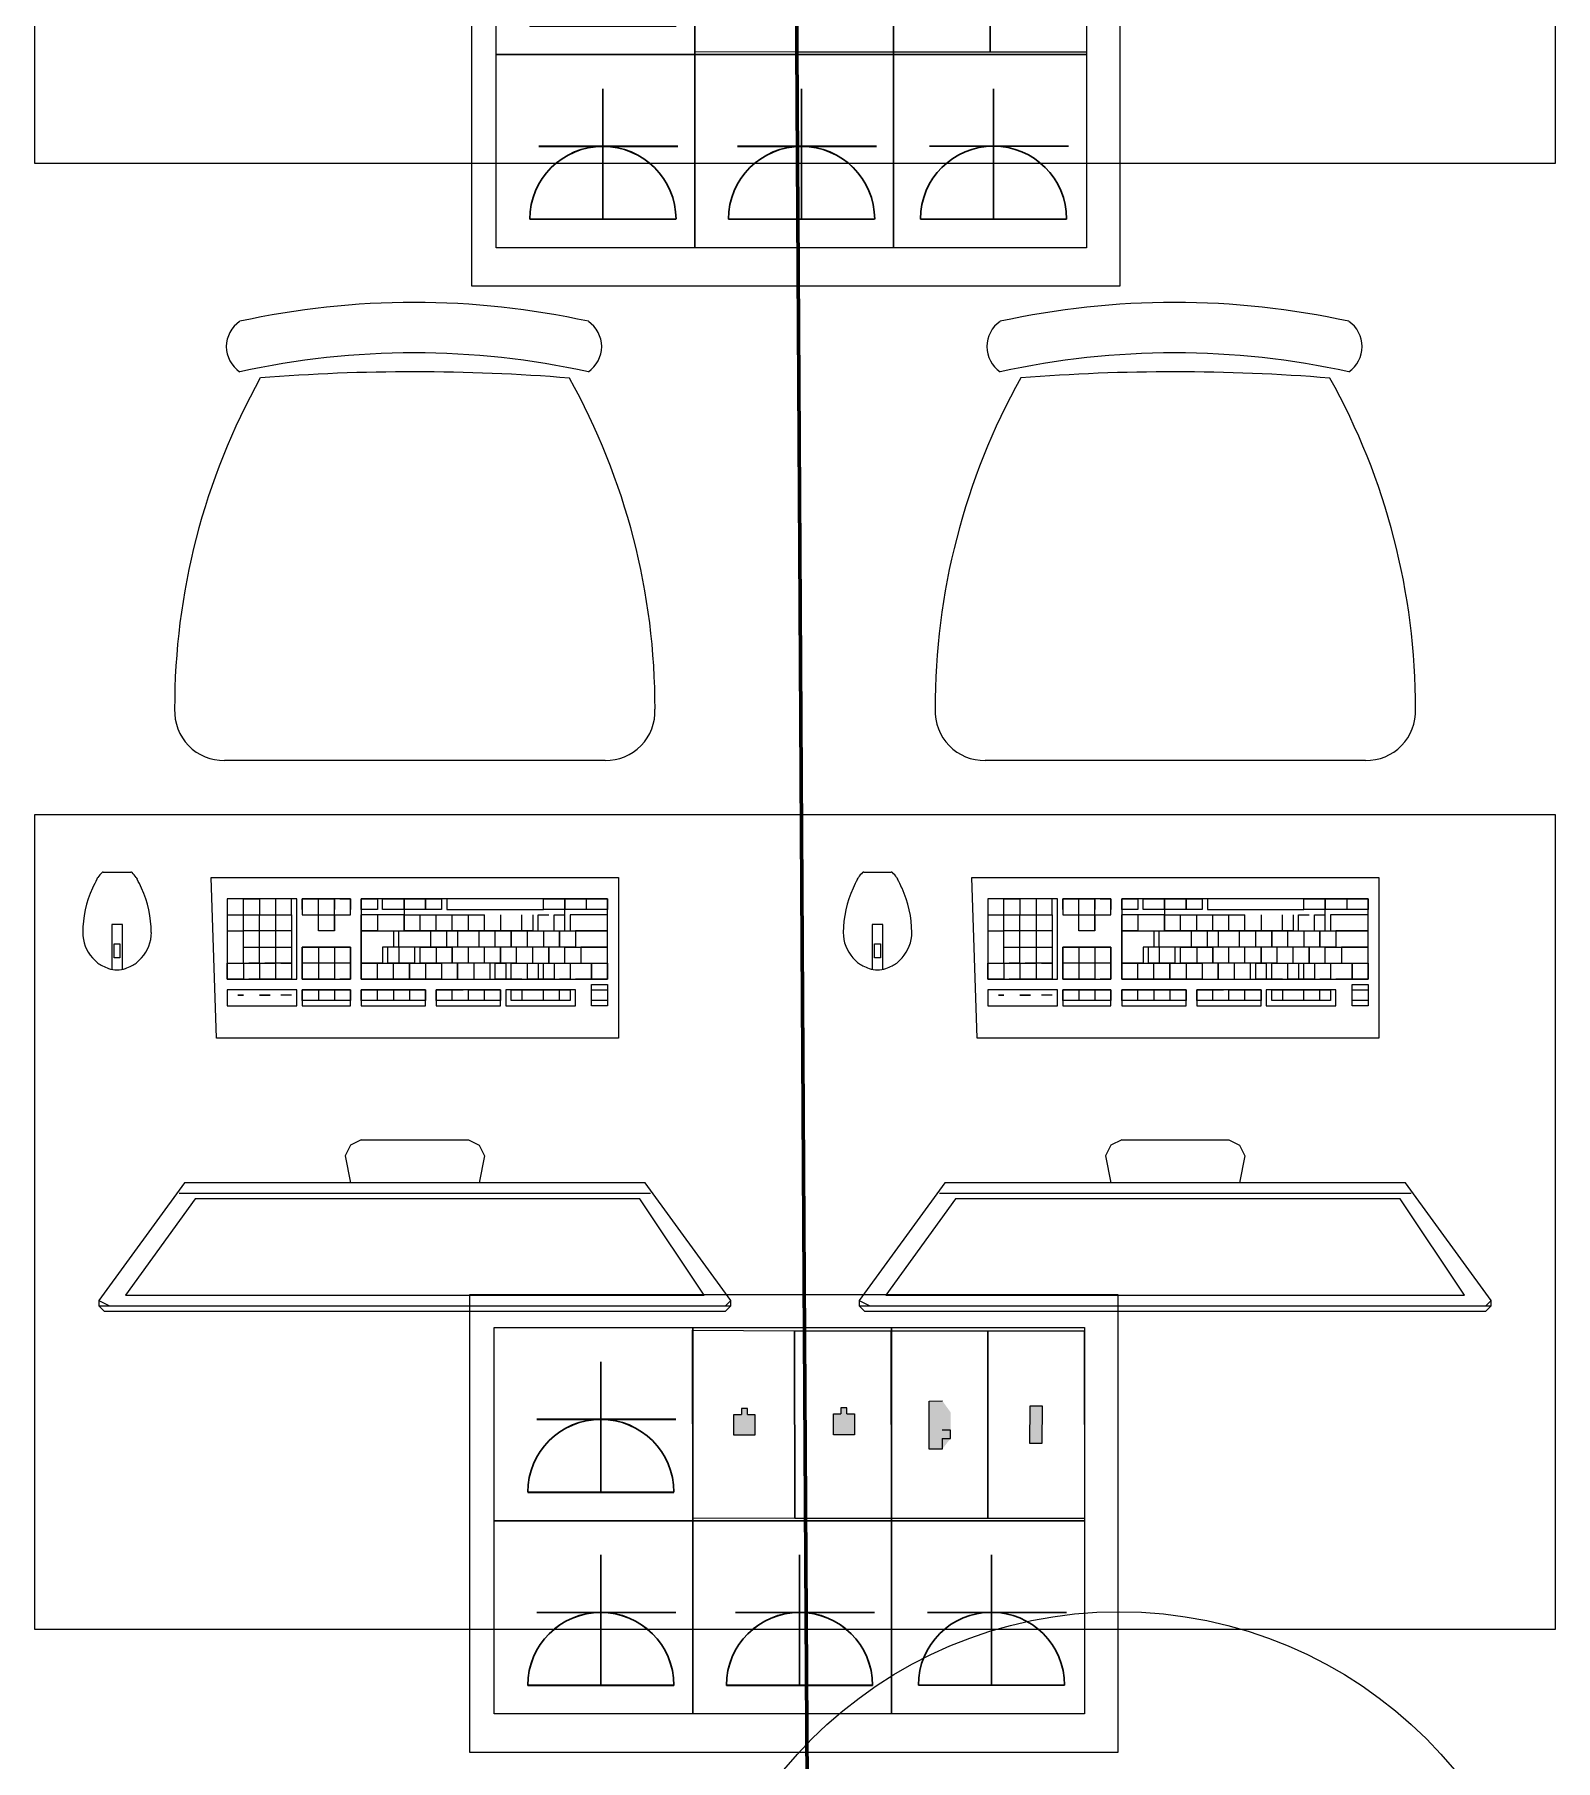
# Model space of a CAD drawing. Header units: millimetres. Extents: x -32 to 417638015, y -35 to 175284279.
# Drawn here: x 417441636 to 417443036, y 175263676 to 175265265 of the extents above; entities that cross this region are included whole.
import ezdxf

# ---------------------------------------------------------------- set-up
doc = ezdxf.new("R2010")
doc.units = ezdxf.units.MM
for name, color, linetype, lineweight in [('_ЭМ_В полу', 26, 'Кабель в трубе', 60), ('ТХ', 5, 'Continuous', 0), ('ТХ_Задание ЭОМ_СС', 6, 'Continuous', 0), ('ШТРИХОВКА', 252, 'Continuous', 15), ('Электро', 250, 'Continuous', 25), ('ЭОМ_Кабель для СУП', 150, 'Continuous', 9)]:
    doc.layers.add(name, color=color, linetype=linetype, lineweight=lineweight)
doc.layers.add('PDF _СС_розетки', color=7, linetype='Continuous')
doc.layers.add('ВНУТРЯНКА', color=1, linetype='Continuous')
doc.layers.add('PDF _ЭОМ _розетки', color=7, linetype='Continuous', true_color=0xeb0000)
doc.layers.add('Линии', color=7, linetype='Continuous', lineweight=9, true_color=0x00a600)
doc.styles.add('ELine', font='txt.shx')
doc.linetypes.add('TRAY', pattern='A,12.119257,["_",ELine,S=4.5,R=90,X=0,Y=-1.555839],0.750382,["_",ELine,S=4.5,R=0,X=0,Y=-0.805849],1.314849,["_",ELine,S=4.5,R=0,X=0,Y=-0.805849],2.250029,["_",ELine,S=4.5,R=90,X=0,Y=-1.555839],13.565483', length=30)
doc.linetypes.add('Кабель в трубе', pattern='A,8,[133,ltypeshp.shx,S=1,R=0,X=10,Y=1.3],-3,[130,ltypeshp.shx,S=1.5,R=-45,X=-1.5,Y=0],8', length=19)

# ---------------------------------------------------------------- blocks, each defined once
blk = doc.blocks.new('_ЭМ_ТХ2_4 Этаж')
at = {"color": 8, "linetype": 'Continuous'}
for p, q in [((57908.6, 32902), (57558.4, 32902)), ((58608.6, 32902), (58258.4, 32902))]:
    blk.add_line(p, q, dxfattribs=at)
for centre, radius, start, end in [((57732.8, 32576.3), 747.5, 77.6022, 102.398), ((58432.8, 32576.3), 747.5, 77.6022, 102.398), ((57588.1, 33283.1), 28.1, 124.2904, 235.7099), ((57877.4, 33283.1), 28.1, 304.2917, 55.7085), ((58288.1, 33283.1), 28.1, 124.2904, 235.7099), ((58577.4, 33283.1), 28.1, 304.2917, 55.7085), ((57732.8, 32529.8), 747.5, 77.6022, 102.398), ((58432.8, 32529.8), 747.5, 77.6022, 102.398), ((58136.9, 32950.5), 624.5, 150.8941, 180.122), ((57732.8, 31498), 1761.9, 85.3454, 94.6062), ((57330.1, 32950.5), 624.5, 359.8785, 29.0932), ((58836.9, 32950.5), 624.5, 150.8941, 180.122), ((58432.8, 31498), 1761.9, 85.3454, 94.6062), ((58030.1, 32950.5), 624.5, 359.8785, 29.0932), ((57557.8, 32947.4), 45.4, 177.8134, 270.7481), ((57909.2, 32947.4), 45.4, 269.2521, 2.1865), ((58257.8, 32947.4), 45.4, 177.8134, 270.7481), ((58609.2, 32947.4), 45.4, 269.2521, 2.1865)]:
    blk.add_arc(centre, radius, start, end, dxfattribs=at)
at = {"layer": 'ТХ', "color": 8, "linetype": 'Continuous', "ltscale": 100}
for p, q in [((57446.7, 32799.2), (57457.3, 32799.2)), ((57457.3, 32799.2), (57472.1, 32799.2)), ((58146.7, 32799.2), (58157.3, 32799.2)), ((58157.3, 32799.2), (58172.1, 32799.2)), ((57684.2, 32552.7), (57674.3, 32547.7)), ((57684.2, 32552.7), (57674.3, 32547.7)), ((57684.2, 32552.7), (57733.5, 32552.7)), ((57684.2, 32552.7), (57733.5, 32552.7)), ((57733.5, 32552.7), (57782.8, 32552.7)), ((57733.5, 32552.7), (57782.8, 32552.7)), ((57782.8, 32552.7), (57792.7, 32547.7)), ((57782.8, 32552.7), (57792.7, 32547.7)), ((58384.2, 32552.7), (58374.3, 32547.7)), ((58384.2, 32552.7), (58374.3, 32547.7)), ((58384.2, 32552.7), (58433.5, 32552.7)), ((58384.2, 32552.7), (58433.5, 32552.7)), ((58433.5, 32552.7), (58482.8, 32552.7)), ((58433.5, 32552.7), (58482.8, 32552.7)), ((58482.8, 32552.7), (58492.7, 32547.7)), ((58482.8, 32552.7), (58492.7, 32547.7)), ((57674.3, 32547.7), (57669.4, 32537.9)), ((57674.3, 32547.7), (57669.4, 32537.9)), ((57669.4, 32537.9), (57674.3, 32513.2)), ((57792.7, 32547.7), (57797.6, 32537.9)), ((57792.7, 32547.7), (57797.6, 32537.9)), ((57797.6, 32537.9), (57792.7, 32513.2)), ((58374.3, 32547.7), (58369.4, 32537.9)), ((58374.3, 32547.7), (58369.4, 32537.9)), ((58369.4, 32537.9), (58374.3, 32513.2)), ((58492.7, 32547.7), (58497.6, 32537.9)), ((58492.7, 32547.7), (58497.6, 32537.9)), ((58497.6, 32537.9), (58492.7, 32513.2))]:
    blk.add_line(p, q, dxfattribs=at)
at = {"layer": 'ТХ', "color": 8}
for points in [[(57383.5, 33452), (58783.5, 33452), (58783.5, 34202), (57383.5, 34202)], [(57383.5, 32102), (58783.5, 32102), (58783.5, 32852), (57383.5, 32852)], [(57456.7, 32720.3), (57456.7, 32733.3), (57462.1, 32733.3), (57462.1, 32720.3)], [(58156.7, 32720.3), (58156.7, 32733.3), (58162.1, 32733.3), (58162.1, 32720.3)]]:
    blk.add_lwpolyline(points, close=True, dxfattribs=at)
at = {"layer": 'ТХ', "color": 8, "linetype": 'Continuous', "ltscale": 100}
for points in [[(57546.1, 32794.3), (57920.9, 32794.3)], [(57920.9, 32646.4), (57551, 32646.4), (57546.1, 32794.3)], [(57920.9, 32794.3), (57920.9, 32646.4)], [(58246.1, 32794.3), (58620.9, 32794.3)], [(58620.9, 32646.4), (58251, 32646.4), (58246.1, 32794.3)], [(58620.9, 32794.3), (58620.9, 32646.4)], [(57560.9, 32774.6), (57560.9, 32700.6)], [(57625, 32774.6), (57560.9, 32774.6)], [(57560.9, 32774.6), (57560.9, 32715.4)], [(57575.7, 32774.6), (57560.9, 32774.6)], [(57575.7, 32715.4), (57575.7, 32774.6)], [(57575.7, 32774.6), (57590.5, 32774.6)], [(57575.7, 32759.8), (57575.7, 32774.6)], [(57590.5, 32774.6), (57590.5, 32759.8)], [(57590.5, 32774.6), (57590.5, 32759.8)], [(57620.1, 32774.6), (57595.4, 32774.6)], [(57605.3, 32774.6), (57605.3, 32700.6)], [(57620.1, 32759.8), (57620.1, 32774.6)], [(57625, 32700.6), (57625, 32774.6)], [(57629.9, 32774.6), (57659.5, 32774.6)], [(57629.9, 32764.7), (57629.9, 32774.6)], [(57629.9, 32774.6), (57629.9, 32759.8)], [(57674.3, 32774.6), (57629.9, 32774.6)], [(57644.7, 32759.8), (57644.7, 32774.6)], [(57659.5, 32774.6), (57659.5, 32764.7)], [(57659.5, 32745), (57659.5, 32774.6)], [(57664.4, 32774.6), (57674.3, 32774.6)], [(57674.3, 32774.6), (57674.3, 32764.7)], [(57674.3, 32759.8), (57674.3, 32774.6)], [(57684.2, 32774.6), (57684.2, 32700.6)], [(57911, 32774.6), (57684.2, 32774.6)], [(57684.2, 32774.6), (57699, 32774.6)], [(57684.2, 32764.7), (57684.2, 32774.6)], [(57699, 32774.6), (57699, 32764.7)], [(57703.9, 32774.6), (57723.6, 32774.6)], [(57703.9, 32764.7), (57703.9, 32774.6)], [(57723.6, 32774.6), (57758.1, 32774.6)], [(57723.6, 32774.6), (57723.6, 32745)], [(57723.6, 32764.7), (57723.6, 32774.6)], [(57743.4, 32764.7), (57743.4, 32774.6)], [(57743.4, 32774.6), (57743.4, 32764.7)], [(57758.1, 32774.6), (57758.1, 32764.7)], [(57763.1, 32774.6), (57763.1, 32764.7)], [(57851.8, 32774.6), (57763.1, 32774.6)], [(57851.8, 32774.6), (57871.6, 32774.6)], [(57851.8, 32764.7), (57851.8, 32774.6)], [(57851.8, 32764.7), (57851.8, 32774.6)], [(57871.6, 32774.6), (57911, 32774.6)], [(57871.6, 32745), (57871.6, 32774.6)], [(57871.6, 32774.6), (57871.6, 32764.7)], [(57891.3, 32774.6), (57891.3, 32764.7)], [(57911, 32700.6), (57911, 32774.6)], [(57911, 32774.6), (57911, 32764.7)], [(58260.9, 32774.6), (58260.9, 32700.6)], [(58325, 32774.6), (58260.9, 32774.6)], [(58260.9, 32774.6), (58260.9, 32715.4)], [(58275.7, 32774.6), (58260.9, 32774.6)], [(58275.7, 32715.4), (58275.7, 32774.6)], [(58275.7, 32774.6), (58290.5, 32774.6)], [(58275.7, 32759.8), (58275.7, 32774.6)], [(58290.5, 32774.6), (58290.5, 32759.8)], [(58290.5, 32774.6), (58290.5, 32759.8)], [(58320.1, 32774.6), (58295.4, 32774.6)], [(58305.3, 32774.6), (58305.3, 32700.6)], [(58320.1, 32759.8), (58320.1, 32774.6)], [(58325, 32700.6), (58325, 32774.6)], [(58329.9, 32774.6), (58359.5, 32774.6)], [(58329.9, 32764.7), (58329.9, 32774.6)], [(58329.9, 32774.6), (58329.9, 32759.8)], [(58374.3, 32774.6), (58329.9, 32774.6)], [(58344.7, 32759.8), (58344.7, 32774.6)], [(58359.5, 32774.6), (58359.5, 32764.7)], [(58359.5, 32745), (58359.5, 32774.6)], [(58364.4, 32774.6), (58374.3, 32774.6)], [(58374.3, 32774.6), (58374.3, 32764.7)], [(58374.3, 32759.8), (58374.3, 32774.6)], [(58384.2, 32774.6), (58384.2, 32700.6)], [(58611, 32774.6), (58384.2, 32774.6)], [(58384.2, 32774.6), (58399, 32774.6)], [(58384.2, 32764.7), (58384.2, 32774.6)], [(58399, 32774.6), (58399, 32764.7)], [(58403.9, 32774.6), (58423.6, 32774.6)], [(58403.9, 32764.7), (58403.9, 32774.6)], [(58423.6, 32774.6), (58458.1, 32774.6)], [(58423.6, 32774.6), (58423.6, 32745)], [(58423.6, 32764.7), (58423.6, 32774.6)], [(58443.4, 32764.7), (58443.4, 32774.6)], [(58443.4, 32774.6), (58443.4, 32764.7)], [(58458.1, 32774.6), (58458.1, 32764.7)], [(58463.1, 32774.6), (58463.1, 32764.7)], [(58551.8, 32774.6), (58463.1, 32774.6)], [(58551.8, 32774.6), (58571.6, 32774.6)], [(58551.8, 32764.7), (58551.8, 32774.6)], [(58551.8, 32764.7), (58551.8, 32774.6)], [(58571.6, 32774.6), (58611, 32774.6)], [(58571.6, 32745), (58571.6, 32774.6)], [(58571.6, 32774.6), (58571.6, 32764.7)], [(58591.3, 32774.6), (58591.3, 32764.7)], [(58611, 32700.6), (58611, 32774.6)], [(58611, 32774.6), (58611, 32764.7)], [(57560.9, 32759.8), (57590.5, 32759.8)], [(57575.7, 32715.4), (57575.7, 32759.8)], [(57590.5, 32715.4), (57590.5, 32759.8)], [(57590.5, 32759.8), (57620.1, 32759.8)], [(57595.4, 32759.8), (57620.1, 32759.8)], [(57620.1, 32759.8), (57620.1, 32715.4)], [(57629.9, 32759.8), (57644.7, 32759.8)], [(57629.9, 32759.8), (57674.3, 32759.8)], [(57644.7, 32745), (57644.7, 32759.8)], [(57659.5, 32745), (57644.7, 32745), (57644.7, 32759.8)], [(57659.5, 32759.8), (57659.5, 32745)], [(57699, 32764.7), (57684.2, 32764.7)], [(57684.2, 32745), (57684.2, 32759.8)], [(57723.6, 32759.8), (57684.2, 32759.8)], [(57699, 32745), (57723.6, 32745), (57723.6, 32759.8)], [(57699, 32759.8), (57699, 32745)], [(57699, 32759.8), (57699, 32745)], [(57723.6, 32764.7), (57703.9, 32764.7)], [(57758.1, 32764.7), (57723.6, 32764.7)], [(57723.6, 32759.8), (57753.2, 32759.8)], [(57738.4, 32745), (57738.4, 32759.8)], [(57753.2, 32745), (57753.2, 32759.8)], [(57753.2, 32759.8), (57797.6, 32759.8)], [(57763.1, 32764.7), (57851.8, 32764.7)], [(57768, 32745), (57768, 32759.8)], [(57782.8, 32745), (57782.8, 32759.8)], [(57797.6, 32745), (57797.6, 32759.8)], [(57812.4, 32759.8), (57812.4, 32745)], [(57832.1, 32745), (57832.1, 32759.8)], [(57842, 32759.8), (57842, 32745)], [(57846.9, 32759.8), (57856.8, 32759.8)], [(57846.9, 32745), (57846.9, 32759.8)], [(57911, 32764.7), (57851.8, 32764.7)], [(57861.7, 32759.8), (57871.6, 32759.8)], [(57861.7, 32745), (57861.7, 32759.8)], [(57876.5, 32759.8), (57876.5, 32745)], [(57911, 32759.8), (57876.5, 32759.8)], [(57911, 32745), (57911, 32759.8)], [(58260.9, 32759.8), (58290.5, 32759.8)], [(58275.7, 32715.4), (58275.7, 32759.8)], [(58290.5, 32715.4), (58290.5, 32759.8)], [(58290.5, 32759.8), (58320.1, 32759.8)], [(58295.4, 32759.8), (58320.1, 32759.8)], [(58320.1, 32759.8), (58320.1, 32715.4)], [(58329.9, 32759.8), (58344.7, 32759.8)], [(58329.9, 32759.8), (58374.3, 32759.8)], [(58344.7, 32745), (58344.7, 32759.8)], [(58359.5, 32745), (58344.7, 32745), (58344.7, 32759.8)], [(58359.5, 32759.8), (58359.5, 32745)], [(58399, 32764.7), (58384.2, 32764.7)], [(58384.2, 32745), (58384.2, 32759.8)], [(58423.6, 32759.8), (58384.2, 32759.8)], [(58399, 32745), (58423.6, 32745), (58423.6, 32759.8)], [(58399, 32759.8), (58399, 32745)], [(58399, 32759.8), (58399, 32745)], [(58423.6, 32764.7), (58403.9, 32764.7)], [(58458.1, 32764.7), (58423.6, 32764.7)], [(58423.6, 32759.8), (58453.2, 32759.8)], [(58438.4, 32745), (58438.4, 32759.8)], [(58453.2, 32745), (58453.2, 32759.8)], [(58453.2, 32759.8), (58497.6, 32759.8)], [(58463.1, 32764.7), (58551.8, 32764.7)], [(58468, 32745), (58468, 32759.8)], [(58482.8, 32745), (58482.8, 32759.8)], [(58497.6, 32745), (58497.6, 32759.8)], [(58512.4, 32759.8), (58512.4, 32745)], [(58532.1, 32745), (58532.1, 32759.8)], [(58542, 32759.8), (58542, 32745)], [(58546.9, 32759.8), (58556.8, 32759.8)], [(58546.9, 32745), (58546.9, 32759.8)], [(58611, 32764.7), (58551.8, 32764.7)], [(58561.7, 32759.8), (58571.6, 32759.8)], [(58561.7, 32745), (58561.7, 32759.8)], [(58576.5, 32759.8), (58576.5, 32745)], [(58611, 32759.8), (58576.5, 32759.8)], [(58611, 32745), (58611, 32759.8)], [(57560.9, 32745), (57575.7, 32745)], [(57605.3, 32745), (57575.7, 32745)], [(57620.1, 32745), (57605.3, 32745)], [(57659.5, 32745), (57644.7, 32745)], [(57684.2, 32745), (57713.8, 32745)], [(57699, 32745), (57684.2, 32745)], [(57684.2, 32715.4), (57684.2, 32745)], [(57713.8, 32745), (57713.8, 32730.2), (57703.9, 32730.2), (57703.9, 32715.4)], [(57718.7, 32730.2), (57718.7, 32745)], [(57718.7, 32745), (57728.6, 32745)], [(57842, 32745), (57723.6, 32745)], [(57728.6, 32745), (57837.1, 32745)], [(57748.3, 32730.2), (57748.3, 32745)], [(57768, 32745), (57753.2, 32745)], [(57763.1, 32730.2), (57763.1, 32745)], [(57772.9, 32745), (57772.9, 32730.2)], [(57792.7, 32730.2), (57792.7, 32745)], [(57807.5, 32730.2), (57807.5, 32745)], [(57837.1, 32745), (57851.8, 32745)], [(57837.1, 32730.2), (57837.1, 32745)], [(57846.9, 32745), (57881.4, 32745)], [(57851.8, 32745), (57851.8, 32730.2)], [(57866.6, 32745), (57866.6, 32730.2)], [(57866.6, 32730.2), (57866.6, 32745)], [(57876.5, 32745), (57911, 32745)], [(57911, 32745), (57881.4, 32745)], [(57881.4, 32745), (57881.4, 32730.2)], [(57881.4, 32745), (57881.4, 32730.2)], [(57886.4, 32715.4), (57911, 32715.4), (57911, 32730.2), (57911, 32745)], [(58260.9, 32745), (58275.7, 32745)], [(58305.3, 32745), (58275.7, 32745)], [(58320.1, 32745), (58305.3, 32745)], [(58359.5, 32745), (58344.7, 32745)], [(58384.2, 32745), (58413.8, 32745)], [(58399, 32745), (58384.2, 32745)], [(58384.2, 32715.4), (58384.2, 32745)], [(58413.8, 32745), (58413.8, 32730.2), (58403.9, 32730.2), (58403.9, 32715.4)], [(58418.7, 32730.2), (58418.7, 32745)], [(58418.7, 32745), (58428.6, 32745)], [(58542, 32745), (58423.6, 32745)], [(58428.6, 32745), (58537.1, 32745)], [(58448.3, 32730.2), (58448.3, 32745)], [(58468, 32745), (58453.2, 32745)], [(58463.1, 32730.2), (58463.1, 32745)], [(58472.9, 32745), (58472.9, 32730.2)], [(58492.7, 32730.2), (58492.7, 32745)], [(58507.5, 32730.2), (58507.5, 32745)], [(58537.1, 32745), (58551.8, 32745)], [(58537.1, 32730.2), (58537.1, 32745)], [(58546.9, 32745), (58581.4, 32745)], [(58551.8, 32745), (58551.8, 32730.2)], [(58566.6, 32745), (58566.6, 32730.2)], [(58566.6, 32730.2), (58566.6, 32745)], [(58576.5, 32745), (58611, 32745)], [(58611, 32745), (58581.4, 32745)], [(58581.4, 32745), (58581.4, 32730.2)], [(58581.4, 32745), (58581.4, 32730.2)], [(58586.4, 32715.4), (58611, 32715.4), (58611, 32730.2), (58611, 32745)], [(57575.7, 32730.2), (57590.5, 32730.2)], [(57590.5, 32730.2), (57620.1, 32730.2)], [(57629.9, 32715.4), (57629.9, 32730.2)], [(57629.9, 32730.2), (57629.9, 32700.6)], [(57629.9, 32730.2), (57674.3, 32730.2)], [(57674.3, 32730.2), (57629.9, 32730.2)], [(57644.7, 32730.2), (57644.7, 32715.4)], [(57659.5, 32730.2), (57659.5, 32700.6)], [(57674.3, 32700.6), (57674.3, 32730.2)], [(57674.3, 32730.2), (57674.3, 32715.4)], [(57743.4, 32730.2), (57708.8, 32730.2)], [(57708.8, 32715.4), (57708.8, 32730.2)], [(57718.7, 32730.2), (57718.7, 32715.4)], [(57733.5, 32715.4), (57733.5, 32730.2)], [(57738.4, 32715.4), (57738.4, 32730.2)], [(57738.4, 32730.2), (57768, 32730.2)], [(57763.1, 32730.2), (57743.4, 32730.2)], [(57753.2, 32730.2), (57753.2, 32715.4)], [(57866.6, 32730.2), (57763.1, 32730.2)], [(57768, 32715.4), (57768, 32730.2)], [(57768, 32730.2), (57768, 32715.4)], [(57782.8, 32715.4), (57782.8, 32730.2)], [(57797.6, 32715.4), (57797.6, 32730.2)], [(57812.4, 32730.2), (57812.4, 32715.4)], [(57812.4, 32715.4), (57812.4, 32730.2)], [(57827.2, 32715.4), (57827.2, 32730.2)], [(57842, 32715.4), (57842, 32730.2)], [(57881.4, 32730.2), (57856.8, 32730.2)], [(57856.8, 32715.4), (57856.8, 32730.2)], [(57856.8, 32730.2), (57856.8, 32715.4)], [(57871.6, 32730.2), (57886.4, 32730.2)], [(57871.6, 32715.4), (57871.6, 32730.2)], [(57881.4, 32730.2), (57911, 32730.2)], [(57886.4, 32730.2), (57886.4, 32715.4)], [(57886.4, 32730.2), (57886.4, 32715.4)], [(57911, 32730.2), (57886.4, 32730.2)], [(58275.7, 32730.2), (58290.5, 32730.2)], [(58290.5, 32730.2), (58320.1, 32730.2)], [(58329.9, 32715.4), (58329.9, 32730.2)], [(58329.9, 32730.2), (58329.9, 32700.6)], [(58329.9, 32730.2), (58374.3, 32730.2)], [(58374.3, 32730.2), (58329.9, 32730.2)], [(58344.7, 32730.2), (58344.7, 32715.4)], [(58359.5, 32730.2), (58359.5, 32700.6)], [(58374.3, 32700.6), (58374.3, 32730.2)], [(58374.3, 32730.2), (58374.3, 32715.4)], [(58443.4, 32730.2), (58408.8, 32730.2)], [(58408.8, 32715.4), (58408.8, 32730.2)], [(58418.7, 32730.2), (58418.7, 32715.4)], [(58433.5, 32715.4), (58433.5, 32730.2)], [(58438.4, 32715.4), (58438.4, 32730.2)], [(58438.4, 32730.2), (58468, 32730.2)], [(58463.1, 32730.2), (58443.4, 32730.2)], [(58453.2, 32730.2), (58453.2, 32715.4)], [(58566.6, 32730.2), (58463.1, 32730.2)], [(58468, 32715.4), (58468, 32730.2)], [(58468, 32730.2), (58468, 32715.4)], [(58482.8, 32715.4), (58482.8, 32730.2)], [(58497.6, 32715.4), (58497.6, 32730.2)], [(58512.4, 32730.2), (58512.4, 32715.4)], [(58512.4, 32715.4), (58512.4, 32730.2)], [(58527.2, 32715.4), (58527.2, 32730.2)], [(58542, 32715.4), (58542, 32730.2)], [(58581.4, 32730.2), (58556.8, 32730.2)], [(58556.8, 32715.4), (58556.8, 32730.2)], [(58556.8, 32730.2), (58556.8, 32715.4)], [(58571.6, 32730.2), (58586.4, 32730.2)], [(58571.6, 32715.4), (58571.6, 32730.2)], [(58581.4, 32730.2), (58611, 32730.2)], [(58586.4, 32730.2), (58586.4, 32715.4)], [(58586.4, 32730.2), (58586.4, 32715.4)], [(58611, 32730.2), (58586.4, 32730.2)], [(57560.9, 32715.4), (57605.3, 32715.4)], [(57560.9, 32700.6), (57560.9, 32715.4)], [(57560.9, 32715.4), (57575.7, 32715.4)], [(57575.7, 32715.4), (57575.7, 32700.6)], [(57590.5, 32715.4), (57580.6, 32715.4)], [(57590.5, 32715.4), (57590.5, 32700.6)], [(57620.1, 32715.4), (57595.4, 32715.4)], [(57610.2, 32715.4), (57620.1, 32715.4)], [(57620.1, 32715.4), (57620.1, 32700.6)], [(57629.9, 32700.6), (57629.9, 32715.4)], [(57674.3, 32715.4), (57629.9, 32715.4)], [(57644.7, 32715.4), (57644.7, 32700.6)], [(57674.3, 32715.4), (57674.3, 32700.6)], [(57684.2, 32715.4), (57699, 32715.4)], [(57684.2, 32700.6), (57684.2, 32715.4)], [(57703.9, 32715.4), (57684.2, 32715.4)], [(57699, 32700.6), (57699, 32715.4)], [(57699, 32715.4), (57713.8, 32715.4)], [(57733.5, 32715.4), (57708.8, 32715.4)], [(57713.8, 32715.4), (57758.1, 32715.4)], [(57713.8, 32700.6), (57713.8, 32715.4)], [(57768, 32715.4), (57738.4, 32715.4)], [(57743.4, 32715.4), (57743.4, 32700.6)], [(57827.2, 32715.4), (57758.1, 32715.4)], [(57758.1, 32715.4), (57758.1, 32700.6)], [(57782.8, 32715.4), (57768, 32715.4)], [(57787.7, 32715.4), (57787.7, 32700.6)], [(57802.5, 32715.4), (57802.5, 32700.6)], [(57807.5, 32715.4), (57817.3, 32715.4)], [(57807.5, 32700.6), (57807.5, 32715.4)], [(57817.3, 32715.4), (57817.3, 32700.6)], [(57822.3, 32715.4), (57832.1, 32715.4)], [(57822.3, 32700.6), (57822.3, 32715.4)], [(57827.2, 32715.4), (57911, 32715.4)], [(57837.1, 32700.6), (57837.1, 32715.4)], [(57846.9, 32715.4), (57846.9, 32700.6)], [(57851.8, 32700.6), (57851.8, 32715.4)], [(57861.7, 32715.4), (57861.7, 32700.6)], [(57876.5, 32715.4), (57876.5, 32700.6)], [(57896.2, 32715.4), (57896.2, 32700.6)], [(57896.2, 32700.6), (57896.2, 32715.4)], [(57911, 32715.4), (57911, 32700.6)], [(58260.9, 32715.4), (58305.3, 32715.4)], [(58260.9, 32700.6), (58260.9, 32715.4)], [(58260.9, 32715.4), (58275.7, 32715.4)], [(58275.7, 32715.4), (58275.7, 32700.6)], [(58290.5, 32715.4), (58280.6, 32715.4)], [(58290.5, 32715.4), (58290.5, 32700.6)], [(58320.1, 32715.4), (58295.4, 32715.4)], [(58310.2, 32715.4), (58320.1, 32715.4)], [(58320.1, 32715.4), (58320.1, 32700.6)], [(58329.9, 32700.6), (58329.9, 32715.4)], [(58374.3, 32715.4), (58329.9, 32715.4)], [(58344.7, 32715.4), (58344.7, 32700.6)], [(58374.3, 32715.4), (58374.3, 32700.6)], [(58384.2, 32715.4), (58399, 32715.4)], [(58384.2, 32700.6), (58384.2, 32715.4)], [(58403.9, 32715.4), (58384.2, 32715.4)], [(58399, 32700.6), (58399, 32715.4)], [(58399, 32715.4), (58413.8, 32715.4)], [(58433.5, 32715.4), (58408.8, 32715.4)], [(58413.8, 32715.4), (58458.1, 32715.4)], [(58413.8, 32700.6), (58413.8, 32715.4)], [(58468, 32715.4), (58438.4, 32715.4)], [(58443.4, 32715.4), (58443.4, 32700.6)], [(58527.2, 32715.4), (58458.1, 32715.4)], [(58458.1, 32715.4), (58458.1, 32700.6)], [(58482.8, 32715.4), (58468, 32715.4)], [(58487.7, 32715.4), (58487.7, 32700.6)], [(58502.5, 32715.4), (58502.5, 32700.6)], [(58507.5, 32715.4), (58517.3, 32715.4)], [(58507.5, 32700.6), (58507.5, 32715.4)], [(58517.3, 32715.4), (58517.3, 32700.6)], [(58522.3, 32715.4), (58532.1, 32715.4)], [(58522.3, 32700.6), (58522.3, 32715.4)], [(58527.2, 32715.4), (58611, 32715.4)], [(58537.1, 32700.6), (58537.1, 32715.4)], [(58546.9, 32715.4), (58546.9, 32700.6)], [(58551.8, 32700.6), (58551.8, 32715.4)], [(58561.7, 32715.4), (58561.7, 32700.6)], [(58576.5, 32715.4), (58576.5, 32700.6)], [(58596.2, 32715.4), (58596.2, 32700.6)], [(58596.2, 32700.6), (58596.2, 32715.4)], [(58611, 32715.4), (58611, 32700.6)], [(57575.7, 32700.6), (57560.9, 32700.6)], [(57560.9, 32700.6), (57625, 32700.6)], [(57620.1, 32700.6), (57580.6, 32700.6)], [(57644.7, 32700.6), (57629.9, 32700.6)], [(57629.9, 32700.6), (57674.3, 32700.6)], [(57659.5, 32700.6), (57644.7, 32700.6)], [(57674.3, 32700.6), (57664.4, 32700.6)], [(57684.2, 32700.6), (57911, 32700.6)], [(57713.8, 32700.6), (57684.2, 32700.6)], [(57728.6, 32700.6), (57713.8, 32700.6)], [(57743.4, 32700.6), (57728.6, 32700.6)], [(57758.1, 32700.6), (57743.4, 32700.6)], [(57832.1, 32700.6), (57807.5, 32700.6)], [(57861.7, 32700.6), (57837.1, 32700.6)], [(57876.5, 32700.6), (57866.6, 32700.6)], [(57911, 32700.6), (57881.4, 32700.6)], [(57896.2, 32695.7), (57911, 32695.7)], [(57896.2, 32676), (57896.2, 32695.7)], [(57911, 32695.7), (57911, 32676)], [(58275.7, 32700.6), (58260.9, 32700.6)], [(58260.9, 32700.6), (58325, 32700.6)], [(58320.1, 32700.6), (58280.6, 32700.6)], [(58344.7, 32700.6), (58329.9, 32700.6)], [(58329.9, 32700.6), (58374.3, 32700.6)], [(58359.5, 32700.6), (58344.7, 32700.6)], [(58374.3, 32700.6), (58364.4, 32700.6)], [(58384.2, 32700.6), (58611, 32700.6)], [(58413.8, 32700.6), (58384.2, 32700.6)], [(58428.6, 32700.6), (58413.8, 32700.6)], [(58443.4, 32700.6), (58428.6, 32700.6)], [(58458.1, 32700.6), (58443.4, 32700.6)], [(58532.1, 32700.6), (58507.5, 32700.6)], [(58561.7, 32700.6), (58537.1, 32700.6)], [(58576.5, 32700.6), (58566.6, 32700.6)], [(58611, 32700.6), (58581.4, 32700.6)], [(58596.2, 32695.7), (58611, 32695.7)], [(58596.2, 32676), (58596.2, 32695.7)], [(58611, 32695.7), (58611, 32676)], [(57560.9, 32690.8), (57560.9, 32676)], [(57625, 32690.8), (57560.9, 32690.8)], [(57560.9, 32676), (57625, 32676)], [(57570.7, 32685.8), (57575.7, 32685.8)], [(57575.7, 32685.8), (57570.7, 32685.8)], [(57590.5, 32685.8), (57600.3, 32685.8)], [(57600.3, 32685.8), (57590.5, 32685.8)], [(57620.1, 32685.8), (57610.2, 32685.8)], [(57620.1, 32685.8), (57610.2, 32685.8)], [(57625, 32676), (57625, 32690.8)], [(57629.9, 32690.8), (57674.3, 32690.8)], [(57674.3, 32690.8), (57629.9, 32690.8)], [(57629.9, 32680.9), (57629.9, 32690.8)], [(57629.9, 32690.8), (57629.9, 32676)], [(57674.3, 32680.9), (57629.9, 32680.9)], [(57629.9, 32676), (57674.3, 32676)], [(57644.7, 32690.8), (57644.7, 32680.9)], [(57659.5, 32690.8), (57659.5, 32680.9)], [(57674.3, 32690.8), (57674.3, 32680.9)], [(57674.3, 32676), (57674.3, 32690.8)], [(57713.8, 32690.8), (57713.8, 32680.9), (57684.2, 32680.9)], [(57684.2, 32690.8), (57713.8, 32690.8)], [(57684.2, 32680.9), (57684.2, 32690.8), (57684.2, 32676)], [(57743.4, 32690.8), (57684.2, 32690.8)], [(57684.2, 32676), (57743.4, 32676)], [(57699, 32680.9), (57699, 32690.8)], [(57713.8, 32690.8), (57728.6, 32690.8)], [(57743.4, 32680.9), (57713.8, 32680.9)], [(57728.6, 32690.8), (57743.4, 32690.8)], [(57728.6, 32690.8), (57728.6, 32680.9)], [(57743.4, 32690.8), (57743.4, 32680.9)], [(57743.4, 32676), (57743.4, 32690.8)], [(57753.2, 32690.8), (57777.9, 32690.8)], [(57753.2, 32680.9), (57753.2, 32690.8)], [(57753.2, 32690.8), (57753.2, 32676)], [(57812.4, 32690.8), (57753.2, 32690.8)], [(57782.8, 32680.9), (57753.2, 32680.9)], [(57753.2, 32676), (57812.4, 32676)], [(57768, 32680.9), (57768, 32690.8)], [(57782.8, 32680.9), (57782.8, 32690.8), (57812.4, 32690.8)], [(57812.4, 32680.9), (57782.8, 32680.9)], [(57797.6, 32680.9), (57797.6, 32690.8)], [(57812.4, 32690.8), (57812.4, 32680.9)], [(57812.4, 32676), (57812.4, 32690.8)], [(57881.4, 32690.8), (57817.3, 32690.8)], [(57817.3, 32690.8), (57817.3, 32676)], [(57817.3, 32676), (57881.4, 32676)], [(57822.3, 32680.9), (57822.3, 32690.8)], [(57822.3, 32690.8), (57876.5, 32690.8)], [(57876.5, 32680.9), (57822.3, 32680.9)], [(57832.1, 32690.8), (57832.1, 32680.9)], [(57851.8, 32680.9), (57851.8, 32690.8)], [(57866.6, 32680.9), (57866.6, 32690.8)], [(57876.5, 32690.8), (57876.5, 32680.9)], [(57881.4, 32676), (57881.4, 32690.8)], [(57896.2, 32690.8), (57911, 32690.8)], [(57896.2, 32680.9), (57896.2, 32690.8)], [(57911, 32680.9), (57896.2, 32680.9)], [(57911, 32676), (57896.2, 32676)], [(57911, 32690.8), (57911, 32680.9)], [(58260.9, 32690.8), (58260.9, 32676)], [(58325, 32690.8), (58260.9, 32690.8)], [(58260.9, 32676), (58325, 32676)], [(58270.7, 32685.8), (58275.7, 32685.8)], [(58275.7, 32685.8), (58270.7, 32685.8)], [(58290.5, 32685.8), (58300.3, 32685.8)], [(58300.3, 32685.8), (58290.5, 32685.8)], [(58320.1, 32685.8), (58310.2, 32685.8)], [(58320.1, 32685.8), (58310.2, 32685.8)], [(58325, 32676), (58325, 32690.8)], [(58329.9, 32690.8), (58374.3, 32690.8)], [(58374.3, 32690.8), (58329.9, 32690.8)], [(58329.9, 32680.9), (58329.9, 32690.8)], [(58329.9, 32690.8), (58329.9, 32676)], [(58374.3, 32680.9), (58329.9, 32680.9)], [(58329.9, 32676), (58374.3, 32676)], [(58344.7, 32690.8), (58344.7, 32680.9)], [(58359.5, 32690.8), (58359.5, 32680.9)], [(58374.3, 32690.8), (58374.3, 32680.9)], [(58374.3, 32676), (58374.3, 32690.8)], [(58413.8, 32690.8), (58413.8, 32680.9), (58384.2, 32680.9)], [(58384.2, 32690.8), (58413.8, 32690.8)], [(58384.2, 32680.9), (58384.2, 32690.8), (58384.2, 32676)], [(58443.4, 32690.8), (58384.2, 32690.8)], [(58384.2, 32676), (58443.4, 32676)], [(58399, 32680.9), (58399, 32690.8)], [(58413.8, 32690.8), (58428.6, 32690.8)], [(58443.4, 32680.9), (58413.8, 32680.9)], [(58428.6, 32690.8), (58443.4, 32690.8)], [(58428.6, 32690.8), (58428.6, 32680.9)], [(58443.4, 32690.8), (58443.4, 32680.9)], [(58443.4, 32676), (58443.4, 32690.8)], [(58453.2, 32690.8), (58477.9, 32690.8)], [(58453.2, 32680.9), (58453.2, 32690.8)], [(58453.2, 32690.8), (58453.2, 32676)], [(58512.4, 32690.8), (58453.2, 32690.8)], [(58482.8, 32680.9), (58453.2, 32680.9)], [(58453.2, 32676), (58512.4, 32676)], [(58468, 32680.9), (58468, 32690.8)], [(58482.8, 32680.9), (58482.8, 32690.8), (58512.4, 32690.8)], [(58512.4, 32680.9), (58482.8, 32680.9)], [(58497.6, 32680.9), (58497.6, 32690.8)], [(58512.4, 32690.8), (58512.4, 32680.9)], [(58512.4, 32676), (58512.4, 32690.8)], [(58581.4, 32690.8), (58517.3, 32690.8)], [(58517.3, 32690.8), (58517.3, 32676)], [(58517.3, 32676), (58581.4, 32676)], [(58522.3, 32680.9), (58522.3, 32690.8)], [(58522.3, 32690.8), (58576.5, 32690.8)], [(58576.5, 32680.9), (58522.3, 32680.9)], [(58532.1, 32690.8), (58532.1, 32680.9)], [(58551.8, 32680.9), (58551.8, 32690.8)], [(58566.6, 32680.9), (58566.6, 32690.8)], [(58576.5, 32690.8), (58576.5, 32680.9)], [(58581.4, 32676), (58581.4, 32690.8)], [(58596.2, 32690.8), (58611, 32690.8)], [(58596.2, 32680.9), (58596.2, 32690.8)], [(58611, 32680.9), (58596.2, 32680.9)], [(58611, 32676), (58596.2, 32676)], [(58611, 32690.8), (58611, 32680.9)], [(57950.5, 32503.4), (57733.5, 32503.4), (57516.5, 32503.4)], [(58650.5, 32503.4), (58433.5, 32503.4), (58216.5, 32503.4)], [(57442.5, 32404.7), (57452.4, 32399.8), (57733.5, 32399.8), (58019.5, 32399.8), (58024.4, 32404.7)], [(57442.5, 32399.8), (57452.4, 32399.8), (57733.5, 32399.8), (58014.6, 32399.8), (58024.4, 32399.8)], [(58142.5, 32404.7), (58152.4, 32399.8), (58433.5, 32399.8), (58719.5, 32399.8), (58724.4, 32404.7)], [(58142.5, 32399.8), (58152.4, 32399.8), (58433.5, 32399.8), (58714.6, 32399.8), (58724.4, 32399.8)]]:
    blk.add_lwpolyline(points, dxfattribs=at)
at = {"layer": 'ТХ', "color": 8}
for points in [[(57464.3, 32709.7), (57464.3, 32750.9), (57454.5, 32750.9), (57454.5, 32709.7)], [(58164.3, 32709.7), (58164.3, 32750.9), (58154.5, 32750.9), (58154.5, 32709.7)]]:
    blk.add_lwpolyline(points, dxfattribs=at)
at = {"layer": 'ТХ', "color": 8, "linetype": 'Continuous', "ltscale": 100}
for points in [[(57822.3, 32745), (57822.3, 32730.2)], [(58522.3, 32745), (58522.3, 32730.2)], [(57728.6, 32715.4), (57728.6, 32700.6)], [(57772.9, 32715.4), (57772.9, 32700.6)], [(58428.6, 32715.4), (58428.6, 32700.6)], [(58472.9, 32715.4), (58472.9, 32700.6)], [(57935.7, 32513.2), (57733.5, 32513.2), (57536.2, 32513.2), (57526.4, 32513.2), (57521.4, 32513.2), (57442.5, 32404.7), (57442.5, 32399.8), (57447.5, 32394.9), (57733.5, 32394.9), (58019.5, 32394.9), (58024.4, 32399.8), (58024.4, 32404.7), (57945.5, 32513.2)], [(58635.7, 32513.2), (58433.5, 32513.2), (58236.2, 32513.2), (58226.4, 32513.2), (58221.4, 32513.2), (58142.5, 32404.7), (58142.5, 32399.8), (58147.5, 32394.9), (58433.5, 32394.9), (58719.5, 32394.9), (58724.4, 32399.8), (58724.4, 32404.7), (58645.5, 32513.2)], [(57733.5, 32409.7), (57999.8, 32409.7), (57940.6, 32498.4), (57733.5, 32498.4), (57531.3, 32498.4), (57467.2, 32409.7)], [(58433.5, 32409.7), (58699.8, 32409.7), (58640.6, 32498.4), (58433.5, 32498.4), (58231.3, 32498.4), (58167.2, 32409.7)]]:
    blk.add_lwpolyline(points, close=True, dxfattribs=at)
for centre, radius, start, end in [((57696.4, 32665), 285.7, 153.4349, 155.2785), ((57451.1, 32787.6), 11.5, 144.2175, 153.4349), ((57471.3, 32773), 36.4, 135, 144.2175), ((57446.7, 32797.6), 1.61, 90, 135), ((57472.1, 32797.6), 1.61, 45, 90), ((57447.5, 32773), 36.4, 35.7825, 45), ((57467.8, 32787.6), 11.5, 26.5651, 35.7825), ((57222.4, 32665), 285.7, 24.7215, 26.5651), ((58396.4, 32665), 285.7, 153.4349, 155.2785), ((58151.1, 32787.6), 11.5, 144.2175, 153.4349), ((58171.3, 32773), 36.4, 135, 144.2175), ((58146.7, 32797.6), 1.61, 90, 135), ((58172.1, 32797.6), 1.61, 45, 90), ((58147.5, 32773), 36.4, 35.7825, 45), ((58167.8, 32787.6), 11.5, 26.5651, 35.7825), ((57922.4, 32665), 285.7, 24.7215, 26.5651), ((57525.5, 32743.6), 97.6, 155.2785, 180), ((57393.3, 32743.6), 97.6, 0, 24.7215), ((58225.5, 32743.6), 97.6, 155.2785, 180), ((58093.3, 32743.6), 97.6, 0, 24.7215), ((57462.6, 32743.6), 34.8, 180, 222.0469), ((57456.2, 32743.6), 34.8, 317.9531, 0), ((58162.6, 32743.6), 34.8, 180, 222.0469), ((58156.2, 32743.6), 34.8, 317.9531, 0), ((57513, 32789), 102.6, 222.0469, 225), ((57447.9, 32724), 10.5, 225, 234.2175), ((57459.7, 32740.3), 30.7, 234.2175, 243.4349), ((57467.1, 32755), 47.1, 243.4349, 250.8758), ((57459.4, 32732.9), 23.8, 250.8758, 270), ((57459.4, 32732.9), 23.8, 270, 289.1242), ((57451.7, 32755), 47.1, 289.1242, 296.5651), ((57459.1, 32740.3), 30.7, 296.5651, 305.7825), ((57470.9, 32724), 10.5, 305.7825, 315), ((57405.8, 32789), 102.6, 315, 317.9531), ((58213, 32789), 102.6, 222.0469, 225), ((58147.9, 32724), 10.5, 225, 234.2175), ((58159.7, 32740.3), 30.7, 234.2175, 243.4349), ((58167.1, 32755), 47.1, 243.4349, 250.8758), ((58159.4, 32732.9), 23.8, 250.8758, 270), ((58159.4, 32732.9), 23.8, 270, 289.1242), ((58151.7, 32755), 47.1, 289.1242, 296.5651), ((58159.1, 32740.3), 30.7, 296.5651, 305.7825), ((58170.9, 32724), 10.5, 305.7825, 315), ((58105.8, 32789), 102.6, 315, 317.9531)]:
    blk.add_arc(centre, radius, start, end, dxfattribs=at)
blk = doc.blocks.new('План 4 этажа')
at = {"layer": 'Линии', "color": 8}
blk.add_circle((52473.272, 31957.037), 400, dxfattribs=at)
blk = doc.blocks.new('розетк для люка')
at = {"layer": 'ВНУТРЯНКА', "color": 5, "lineweight": 30, "ltscale": 100, "transparency": 33554687}
blk.add_line((-67.1, -58.8), (-67.1, 69), dxfattribs=at)
at = {"layer": 'Электро', "color": 5, "lineweight": 30, "transparency": 33554687}
for p, q in [((0, 67.3), (0, -67.3)), ((0, 0), (-120.1, 0))]:
    blk.add_line(p, q, dxfattribs=at)
blk.add_ellipse((0.1, 0), major_axis=(47.6, 47.6), ratio=1, start_param=0.787621, end_param=3.924768, dxfattribs=at)
blk = doc.blocks.new('Люк на 6 мест')
h = blk.add_hatch(color=256)
h.dxf.hatch_style = 1
h.paths.add_polyline_path([(-284.6, 515.7), (-284.6, 526.8), (-319.2, 527), (-319.2, 515.9)])
h = blk.add_hatch(color=256)
h.dxf.hatch_style = 1
h.paths.add_polyline_path([(-323.7, 435.1), (-323.7, 435.1), (-313, 442.8), (-289.1, 442.7), (-279.4, 435), (-279.4, 435), (-279.3, 422.8), (-323.6, 422.8)])
h = blk.add_hatch(color=256)
h.dxf.hatch_style = 1
h.paths.add_polyline_path([(-311.7, 334.8), (-311.7, 341.7), (-317.2, 341.7), (-317.3, 347.2), (-311.8, 347.2), (-311.8, 354.1), (-292.5, 354.1), (-292.5, 334.9)])
h = blk.add_hatch(color=256)
h.dxf.hatch_style = 1
h.paths.add_polyline_path([(-311.3, 243.2), (-311.3, 250.1), (-316.8, 250.1), (-316.8, 255.6), (-311.3, 255.6), (-311.3, 262.4), (-292, 262.5), (-292, 243.2)])
for p, q in [((-323.6, 422.8), (-323.7, 435.1)), ((-323.7, 435.1), (-323.7, 435.1)), ((-289.1, 442.7), (-296.8, 442.7)), ((-296.8, 442.7), (-296.8, 435)), ((-289.1, 435), (-289.1, 442.7)), ((-289.1, 435), (-279.4, 435)), ((-279.4, 435), (-279.3, 422.8)), ((-279.3, 422.8), (-323.6, 422.8))]:
    blk.add_line(p, q)
for points in [[(-215.5, 477.1), (-388.3, 476.8), (-388.3, 565.7), (-215.5, 566)], [(-284.6, 526.8), (-284.6, 515.7), (-319.2, 515.9), (-319.2, 527)], [(-215.5, 388.2), (-388.3, 387.9), (-388.3, 476.8), (-215.5, 477.1)], [(-215.5, 299.3), (-388.3, 299), (-388.3, 387.9), (-215.5, 388.2)], [(-215.8, 205.5), (-388.7, 205.1), (-388.3, 299), (-215.5, 299.3)]]:
    blk.add_lwpolyline(points, close=True)
for points in [[(-311.8, 347.2), (-311.8, 354.1), (-292.5, 354.1)], [(-292.5, 354.1), (-292.5, 334.9), (-311.7, 334.8), (-311.7, 341.7)], [(-311.8, 347.2), (-317.3, 347.2), (-317.2, 341.7), (-311.7, 341.7)], [(-311.3, 255.6), (-316.8, 255.6), (-316.8, 250.1), (-311.3, 250.1)], [(-292, 262.5), (-292, 243.2), (-311.3, 243.2), (-311.3, 250.1)], [(-311.3, 255.6), (-311.3, 262.4), (-292, 262.5)]]:
    blk.add_lwpolyline(points)
at = {"layer": 'PDF _СС_розетки', "linetype": 'Continuous', "lineweight": 20, "transparency": 33554687}
for points in [[(-391.2, 566), (-213.4, 566), (-213.4, 388.2), (-391.2, 388.2)], [(-391.2, 388.2), (-213.4, 388.2), (-213.4, 205.3), (-391.2, 205.3)], [(-391.2, 388.2), (-213.4, 388.2), (-213.4, 205.3), (-391.2, 205.3)], [(-391.2, 205.3), (-213.4, 205.3), (-213.4, 22.4), (-391.2, 22.4)]]:
    blk.add_lwpolyline(points, close=True, dxfattribs=at)
at = {"layer": 'PDF _ЭОМ _розетки', "color": 3, "linetype": 'Continuous', "lineweight": 25, "transparency": 33554687}
blk.add_lwpolyline([(0, 0), (-421.6, 0), (-421.6, 596.5), (0, 596.5)], close=True, dxfattribs=at)
at = {"layer": 'PDF _ЭОМ _розетки', "color": 7, "linetype": 'Continuous', "lineweight": 20, "transparency": 33554687}
for points in [[(-35.6, 388.2), (-213.4, 388.2), (-213.4, 566), (-35.6, 566)], [(-35.6, 205.3), (-213.4, 205.3), (-213.4, 388.2), (-35.6, 388.2)], [(-35.6, 22.4), (-213.4, 22.4), (-213.4, 205.3), (-35.6, 205.3)]]:
    blk.add_lwpolyline(points, close=True, dxfattribs=at)
at = {"layer": 'ВНУТРЯНКА', "color": 5, "lineweight": 30, "ltscale": 100, "transparency": 33554687}
for p, q in [((-129, 244.7), (-129, 372.6)), ((-128.8, 244.7), (-128.8, 372.6)), ((-306.8, 61.8), (-306.8, 189.7)), ((-306.6, 61.8), (-306.6, 189.7)), ((-128.8, 61.8), (-128.8, 189.7))]:
    blk.add_line(p, q, dxfattribs=at)
at = {"layer": 'ВНУТРЯНКА', "color": 1, "lineweight": 30, "ltscale": 100, "transparency": 33554687}
blk.add_line((-129, 61.8), (-129, 189.7), dxfattribs=at)
at = {"layer": 'Электро', "color": 5, "lineweight": 30, "transparency": 33554687}
for p, q in [((-61.9, 370.8), (-61.9, 236.3)), ((-61.7, 370.8), (-61.7, 236.3)), ((-61.9, 303.6), (-181.9, 303.6)), ((-61.7, 303.6), (-181.8, 303.6)), ((-239.5, 188), (-239.5, 53.4)), ((-61.7, 188), (-61.7, 53.4)), ((-239.7, 120.7), (-359.7, 120.7)), ((-239.5, 120.7), (-359.6, 120.7)), ((-61.7, 120.7), (-181.8, 120.7))]:
    blk.add_line(p, q, dxfattribs=at)
at = {"layer": 'Электро', "color": 1, "lineweight": 30, "transparency": 33554687}
for p, q in [((-239.7, 188), (-239.7, 53.4)), ((-61.9, 188), (-61.9, 53.4)), ((-61.9, 120.7), (-181.9, 120.7))]:
    blk.add_line(p, q, dxfattribs=at)
at = {"layer": 'Электро', "color": 5, "lineweight": 30, "transparency": 33554687}
for centre in [(-61.7, 303.6), (-61.6, 303.6), (-239.5, 120.7), (-239.4, 120.7), (-61.6, 120.7)]:
    blk.add_ellipse(centre, major_axis=(47.6, 47.6), ratio=1, start_param=0.787621, end_param=3.924768, dxfattribs=at)
at = {"layer": 'Электро', "color": 1, "lineweight": 30, "transparency": 33554687}
blk.add_ellipse((-61.7, 120.7), major_axis=(47.6, 47.6), ratio=1, start_param=0.787621, end_param=3.924768, dxfattribs=at)
at = {"color": 5, "linetype": 'TRAY', "lineweight": 53, "transparency": 33554687}
blk.add_blockref('розетк для люка', (-61.9, 480.3), dxfattribs=at)

msp = doc.modelspace()

# ---------------------------------------------------------------- linework, layer by layer
at = {"layer": '_ЭМ_В полу', "ltscale": 25}
msp.add_lwpolyline([(417442329.6, 175266596.6), (417442366.3, 175260453.1)], dxfattribs=at)

# ---------------------------------------------------------------- block references
at = {"layer": 'ТХ_Задание ЭОМ_СС', "lineweight": 50}
msp.add_blockref('_ЭМ_ТХ2_4 Этаж', (417384252.5, 175231694.6), dxfattribs=at)
at = {"layer": 'ШТРИХОВКА'}
msp.add_blockref('План 4 этажа', (417390161, 175231455.7), dxfattribs=at)
at = {"layer": 'ЭОМ_Кабель для СУП', "color": 217, "linetype": 'ByBlock', "lineweight": 40, "true_color": 0x93278f, "transparency": 33554687, "rotation": 270}
for p in [(417442038.4, 175265033.2), (417442036.5, 175263683.2)]:
    msp.add_blockref('Люк на 6 мест', p, dxfattribs=at)

doc.saveas('drawing.dxf')
